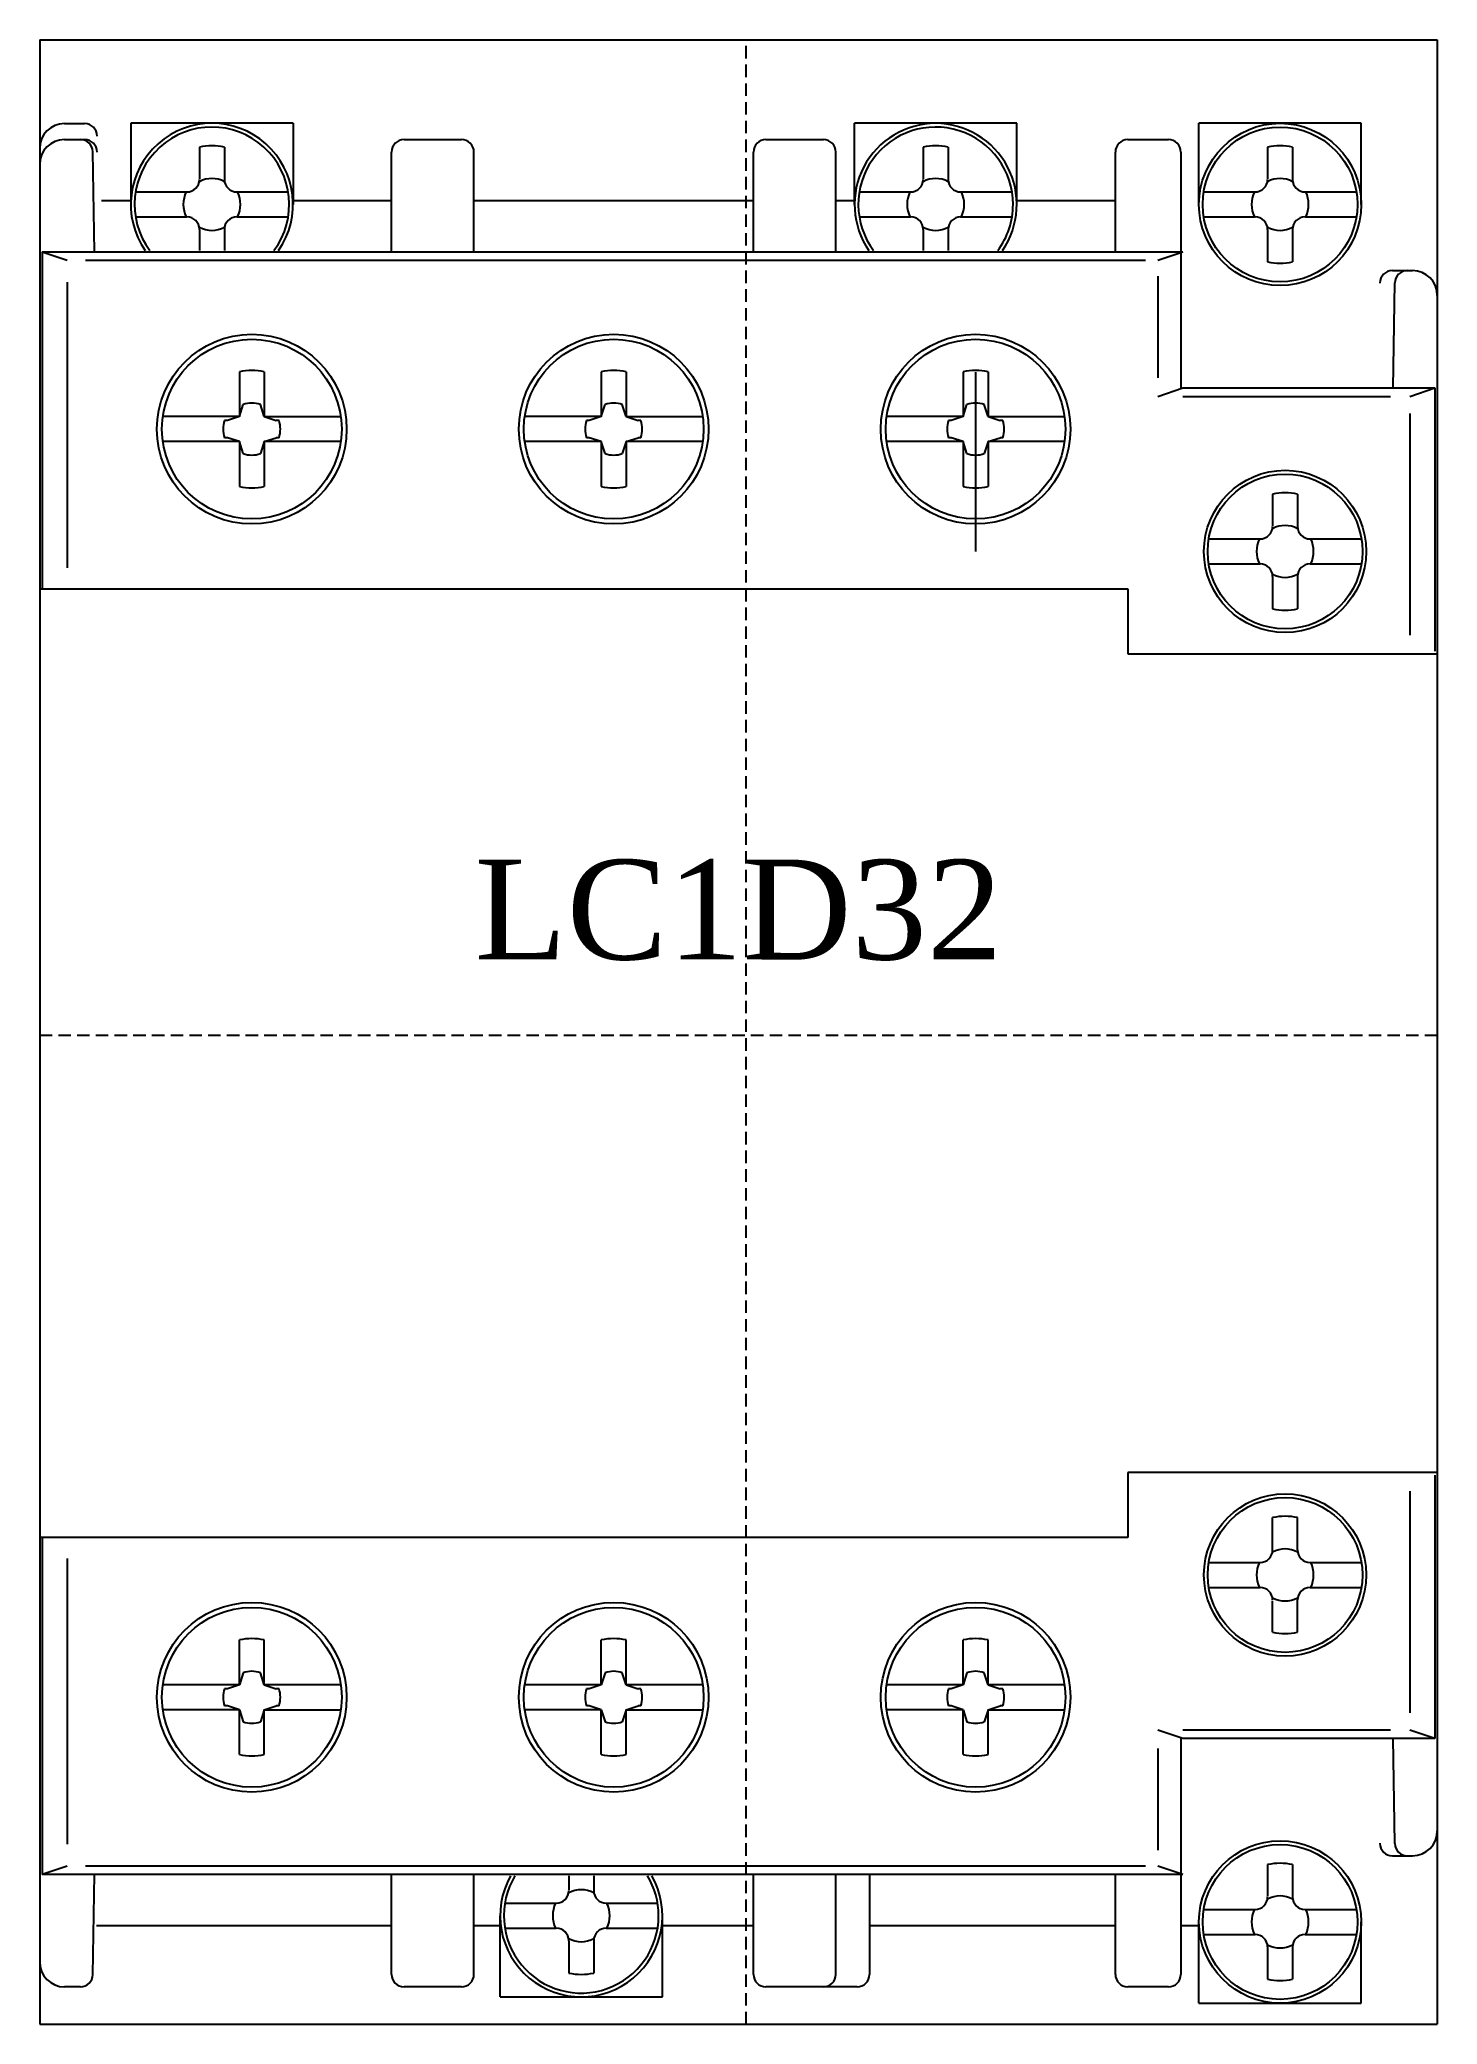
# Model space of a CAD drawing. Extents: x 0 to 56, y 0 to 79.5.
import ezdxf

# ---------------------------------------------------------------- set-up
doc = ezdxf.new("R2010")
doc.units = 0
doc.linetypes.add('DASHED', pattern=[0.75, 0.5, -0.25])
doc.layers.add('-15N-THT. THIẾT BỊ ĐÓNG MỞ', color=40, linetype='CONTINUOUS')
doc.styles.add('- 04.0', font='times.ttf', dxfattribs={"height": 4})

# ---------------------------------------------------------------- blocks, each defined once
blk = doc.blocks.new('06 - N - SC CTT LC1D32')
at = {"layer": '-15N-THT. THIẾT BỊ ĐÓNG MỞ'}
for p, q in [((0, 39.875), (0, -39.625)), ((0, 39.875), (56, 39.875)), ((56, 39.875), (56, -39.625)), ((1, 36.514), (1.8, 36.514)), ((1, 35.875), (1.8, 35.875)), ((3.65, 36.525), (3.65, 33.275)), ((10.15, 36.525), (3.65, 36.525)), ((10.15, 36.525), (10.15, 33.275)), ((14.6, 35.875), (16.9, 35.875)), ((29.1, 35.875), (31.4, 35.875)), ((39.15, 36.525), (32.65, 36.525)), ((32.65, 33.275), (32.65, 36.525)), ((39.15, 33.275), (39.15, 36.525)), ((43.6, 35.875), (45.225, 35.875)), ((46.45, 33.275), (46.45, 36.525)), ((52.95, 36.525), (46.45, 36.525)), ((52.95, 33.275), (52.95, 36.525)), ((2.199, 31.375), (2.129, 35.384)), ((6.4, 35.571), (6.4, 34.305)), ((7.4, 35.571), (7.4, 34.275)), ((14.1, 31.375), (14.1, 35.375)), ((17.4, 31.375), (17.4, 35.375)), ((28.6, 31.375), (28.6, 35.375)), ((31.9, 31.375), (31.9, 35.375)), ((35.4, 35.571), (35.4, 34.305)), ((36.4, 35.571), (36.4, 34.275)), ((43.1, 31.375), (43.1, 35.375)), ((45.725, 35.375), (45.725, 25.925)), ((49.2, 35.571), (49.2, 34.305)), ((50.2, 35.571), (50.2, 34.275)), ((3.65, 33.425), (2.473, 33.425)), ((3.841, 33.775), (5.9, 33.775)), ((7.9, 33.775), (9.96, 33.775)), ((14.1, 33.425), (10.15, 33.425)), ((28.6, 33.425), (17.4, 33.425)), ((32.65, 33.425), (31.9, 33.425)), ((32.841, 33.775), (34.9, 33.775)), ((36.9, 33.775), (38.96, 33.775)), ((43.1, 33.425), (39.15, 33.425)), ((46.64, 33.775), (48.7, 33.775)), ((50.7, 33.775), (52.759, 33.775)), ((3.841, 32.775), (5.901, 32.775)), ((7.9, 32.775), (9.96, 32.775)), ((32.841, 32.775), (34.9, 32.775)), ((36.9, 32.775), (38.96, 32.775)), ((46.64, 32.775), (48.7, 32.775)), ((50.7, 32.775), (52.759, 32.775)), ((6.401, 32.275), (6.401, 31.425)), ((7.4, 32.275), (7.4, 31.425)), ((35.4, 32.275), (35.4, 31.425)), ((36.4, 32.275), (36.4, 31.425)), ((49.2, 32.275), (49.2, 30.979)), ((50.2, 32.275), (50.2, 30.979)), ((0.1, 31.375), (45.8, 31.375)), ((0.1, 31.375), (0.1, 17.875)), ((0.1, 31.375), (1.1, 31.038)), ((1.831, 31.038), (44.312, 31.038)), ((44.8, 31.038), (45.8, 31.375)), ((44.8, 30.399), (44.8, 26.327)), ((54.2, 30.625), (55, 30.625)), ((1.1, 30.161), (1.1, 18.719)), ((54.226, 25.925), (54.299, 30.134)), ((8, 26.571), (8, 24.775)), ((9, 26.571), (9, 24.775)), ((22.5, 26.571), (22.5, 24.775)), ((23.5, 26.571), (23.5, 24.775)), ((37, 26.571), (37, 24.775)), ((37.5, 26.556), (37.5, 19.375)), ((38, 26.571), (38, 24.775)), ((44.8, 25.588), (45.8, 25.925)), ((45.8, 25.925), (55.9, 25.925)), ((45.8, 25.588), (54.123, 25.588)), ((54.9, 25.588), (55.9, 25.925)), ((55.9, 25.925), (55.9, 15.375)), ((8, 24.775), (4.935, 24.775)), ((8, 24.775), (7.519, 24.62)), ((8, 24.775), (8.155, 25.256)), ((9, 24.775), (8.845, 25.256)), ((9, 24.775), (9.482, 24.62)), ((9, 24.775), (12.065, 24.775)), ((22.5, 24.775), (19.435, 24.775)), ((22.5, 24.775), (22.019, 24.62)), ((22.5, 24.775), (22.655, 25.256)), ((23.5, 24.775), (23.345, 25.256)), ((23.5, 24.775), (23.982, 24.62)), ((23.5, 24.775), (26.565, 24.775)), ((37, 24.775), (33.935, 24.775)), ((37, 24.775), (36.519, 24.62)), ((37, 24.775), (37.155, 25.256)), ((38, 24.775), (37.845, 25.256)), ((38, 24.775), (38.482, 24.62)), ((38, 24.775), (41.065, 24.775)), ((54.9, 24.898), (54.9, 16.016)), ((7.519, 24.62), (7.408, 24.62)), ((7.519, 23.93), (7.408, 23.93)), ((8, 23.775), (7.519, 23.93)), ((9, 23.775), (9.482, 23.93)), ((9.592, 24.62), (9.482, 24.62)), ((9.592, 23.93), (9.482, 23.93)), ((22.019, 24.62), (21.908, 24.62)), ((22.019, 23.93), (21.908, 23.93)), ((22.5, 23.775), (22.019, 23.93)), ((23.5, 23.775), (23.982, 23.93)), ((24.092, 24.62), (23.982, 24.62)), ((24.092, 23.93), (23.982, 23.93)), ((36.519, 24.62), (36.408, 24.62)), ((36.519, 23.93), (36.408, 23.93)), ((37, 23.775), (36.519, 23.93)), ((38, 23.775), (38.482, 23.93)), ((38.592, 24.62), (38.482, 24.62)), ((38.592, 23.93), (38.482, 23.93)), ((8, 23.775), (4.935, 23.775)), ((8.155, 23.294), (8, 23.775)), ((8, 23.775), (8, 21.979)), ((9, 23.775), (8.845, 23.294)), ((12.065, 23.775), (9, 23.775)), ((9, 23.775), (9, 21.979)), ((22.5, 23.775), (19.435, 23.775)), ((22.655, 23.294), (22.5, 23.775)), ((22.5, 23.775), (22.5, 21.979)), ((23.5, 23.775), (23.345, 23.294)), ((26.565, 23.775), (23.5, 23.775)), ((23.5, 23.775), (23.5, 21.979)), ((37, 23.775), (33.935, 23.775)), ((37.155, 23.294), (37, 23.775)), ((37, 23.775), (37, 21.979)), ((38, 23.775), (37.845, 23.294)), ((41.065, 23.775), (38, 23.775)), ((38, 23.775), (38, 21.979)), ((49.4, 21.671), (49.4, 20.405)), ((50.4, 21.671), (50.4, 20.375)), ((46.84, 19.875), (48.9, 19.875)), ((50.9, 19.875), (52.959, 19.875)), ((46.84, 18.875), (48.9, 18.875)), ((49.4, 18.375), (49.4, 17.079)), ((50.4, 18.375), (50.4, 17.079)), ((50.9, 18.875), (52.959, 18.875)), ((0, 17.875), (43.6, 17.875)), ((43.6, 17.875), (43.6, 15.275)), ((43.6, 15.275), (56, 15.275)), ((56, -17.525), (43.6, -17.525)), ((43.6, -17.525), (43.6, -20.125)), ((54.9, -18.266), (54.9, -27.148)), ((55.9, -17.625), (55.9, -28.175)), ((49.4, -20.625), (49.4, -19.329)), ((50.4, -20.625), (50.4, -19.329)), ((43.6, -20.125), (0, -20.125)), ((0.1, -20.125), (0.1, -33.625)), ((1.1, -20.969), (1.1, -32.411)), ((46.84, -21.125), (48.9, -21.125)), ((50.9, -21.125), (52.959, -21.125)), ((46.84, -22.125), (48.9, -22.125)), ((50.9, -22.125), (52.959, -22.125)), ((49.4, -23.921), (49.4, -22.655)), ((50.4, -23.921), (50.4, -22.625)), ((8, -26.025), (8, -24.229)), ((9, -26.025), (9, -24.229)), ((22.5, -26.025), (22.5, -24.229)), ((23.5, -26.025), (23.5, -24.229)), ((37, -26.025), (37, -24.229)), ((38, -26.025), (38, -24.229)), ((8, -26.025), (4.935, -26.025)), ((7.519, -26.18), (7.408, -26.18)), ((8, -26.025), (7.519, -26.18)), ((8.155, -25.544), (8, -26.025)), ((9, -26.025), (8.845, -25.544)), ((12.065, -26.025), (9, -26.025)), ((9, -26.025), (9.482, -26.18)), ((9.592, -26.18), (9.482, -26.18)), ((22.5, -26.025), (19.435, -26.025)), ((22.019, -26.18), (21.908, -26.18)), ((22.5, -26.025), (22.019, -26.18)), ((22.655, -25.544), (22.5, -26.025)), ((23.5, -26.025), (23.345, -25.544)), ((26.565, -26.025), (23.5, -26.025)), ((23.5, -26.025), (23.982, -26.18)), ((24.092, -26.18), (23.982, -26.18)), ((37, -26.025), (33.935, -26.025)), ((36.519, -26.18), (36.408, -26.18)), ((37, -26.025), (36.519, -26.18)), ((37.155, -25.544), (37, -26.025)), ((38, -26.025), (37.845, -25.544)), ((41.065, -26.025), (38, -26.025)), ((38, -26.025), (38.482, -26.18)), ((38.592, -26.18), (38.482, -26.18)), ((8, -27.025), (4.935, -27.025)), ((7.519, -26.87), (7.408, -26.87)), ((8, -27.025), (7.519, -26.87)), ((8, -27.025), (8.155, -27.506)), ((8, -28.821), (8, -27.025)), ((9, -27.025), (8.845, -27.506)), ((9, -27.025), (9.482, -26.87)), ((9, -28.821), (9, -27.025)), ((9, -27.025), (12.065, -27.025)), ((9.592, -26.87), (9.482, -26.87)), ((22.5, -27.025), (19.435, -27.025)), ((22.019, -26.87), (21.908, -26.87)), ((22.5, -27.025), (22.019, -26.87)), ((22.5, -27.025), (22.655, -27.506)), ((22.5, -28.821), (22.5, -27.025)), ((23.5, -27.025), (23.345, -27.506)), ((23.5, -27.025), (23.982, -26.87)), ((23.5, -28.821), (23.5, -27.025)), ((23.5, -27.025), (26.565, -27.025)), ((24.092, -26.87), (23.982, -26.87)), ((37, -27.025), (33.935, -27.025)), ((36.519, -26.87), (36.408, -26.87)), ((37, -27.025), (36.519, -26.87)), ((37, -27.025), (37.155, -27.506)), ((37, -28.821), (37, -27.025)), ((38, -27.025), (37.845, -27.506)), ((38, -27.025), (38.482, -26.87)), ((38, -28.821), (38, -27.025)), ((38, -27.025), (41.065, -27.025)), ((38.592, -26.87), (38.482, -26.87)), ((45.8, -28.175), (44.8, -27.838)), ((44.8, -28.577), (44.8, -32.649)), ((45.725, -28.175), (45.725, -37.625)), ((54.123, -27.838), (45.8, -27.838)), ((55.9, -28.175), (45.8, -28.175)), ((54.299, -32.384), (54.226, -28.175)), ((55.9, -28.175), (54.9, -27.838)), ((1.1, -33.288), (0.1, -33.625)), ((44.312, -33.288), (1.831, -33.288)), ((45.8, -33.625), (44.8, -33.288)), ((49.2, -33.229), (49.2, -34.495)), ((50.2, -33.229), (50.2, -34.525)), ((54.2, -32.875), (55, -32.875)), ((45.8, -33.625), (0.1, -33.625)), ((2.129, -37.634), (2.199, -33.625)), ((14.1, -37.625), (14.1, -33.625)), ((17.4, -37.625), (17.4, -33.625)), ((21.2, -33.675), (21.2, -34.245)), ((22.2, -33.675), (22.2, -34.275)), ((28.6, -37.625), (28.6, -33.625)), ((31.9, -37.625), (31.9, -33.625)), ((33.25, -33.625), (33.25, -37.625)), ((43.1, -37.625), (43.1, -33.625)), ((18.641, -34.775), (20.7, -34.775)), ((22.7, -34.775), (24.76, -34.775)), ((14.1, -35.675), (2.273, -35.675)), ((18.45, -35.675), (17.4, -35.675)), ((18.45, -38.525), (18.45, -35.275)), ((18.641, -35.775), (20.701, -35.775)), ((22.7, -35.775), (24.76, -35.775)), ((24.95, -38.525), (24.95, -35.275)), ((28.6, -35.675), (24.95, -35.675)), ((43.1, -35.675), (33.25, -35.675)), ((46.45, -35.675), (45.691, -35.675)), ((46.45, -38.775), (46.45, -35.525)), ((46.641, -35.025), (48.7, -35.025)), ((50.7, -35.025), (52.759, -35.025)), ((52.95, -38.775), (52.95, -35.525)), ((21.201, -36.275), (21.201, -37.571)), ((22.2, -36.275), (22.2, -37.571)), ((46.641, -36.025), (48.7, -36.025)), ((49.2, -36.525), (49.2, -37.821)), ((50.2, -36.525), (50.2, -37.821)), ((50.7, -36.025), (52.759, -36.025)), ((1.629, -38.125), (1, -38.125)), ((16.9, -38.125), (14.6, -38.125)), ((32.75, -38.125), (29.1, -38.125)), ((45.225, -38.125), (43.6, -38.125)), ((18.45, -38.525), (24.95, -38.525)), ((46.45, -38.775), (52.95, -38.775)), ((0, -39.625), (56, -39.625))]:
    blk.add_line(p, q, dxfattribs=at)
at = {"layer": '-15N-THT. THIẾT BỊ ĐÓNG MỞ', "color": 6, "linetype": 'DASHED'}
for p, q in [((28.3, 39.625), (28.3, -39.625)), ((0, 0), (56, 0))]:
    blk.add_line(p, q, dxfattribs=at)
at = {"layer": '-15N-THT. THIẾT BỊ ĐÓNG MỞ'}
for centre, radius in [((49.7, 33.275), 3.25), ((49.7, 33.275), 3.1), ((8.5, 24.275), 3.8), ((8.5, 24.275), 3.6), ((23, 24.275), 3.8), ((23, 24.275), 3.6), ((37.5, 24.275), 3.8), ((37.5, 24.275), 3.6), ((49.9, 19.375), 3.25), ((49.9, 19.375), 3.1), ((49.9, -21.625), 3.25), ((49.9, -21.625), 3.1), ((8.5, -26.525), 3.8), ((8.5, -26.525), 3.6), ((23, -26.525), 3.8), ((23, -26.525), 3.6), ((37.5, -26.525), 3.8), ((37.5, -26.525), 3.6), ((49.7, -35.525), 3.25), ((49.7, -35.525), 3.1)]:
    blk.add_circle(centre, radius, dxfattribs=at)
for centre, radius, start, end in [((1, 35.514), 1, 89.99998, 179.99996), ((1, 34.875), 1, 89.99998, 179.99996), ((1.629, 35.375), 0.5, 1.00003, 89.99971), ((1.8, 36.014), 0.5, 0, 89.99998), ((1.8, 35.375), 0.5, 0, 89.99998), ((6.9, 33.275), 3.25, 325.30309, 214.69698), ((6.9, 33.275), 3.1, 323.36162, 216.63834), ((14.6, 35.375), 0.5, 89.99998, 179.99996), ((16.9, 35.375), 0.5, 0.00004, 89.99998), ((29.1, 35.375), 0.5, 89.99998, 179.99996), ((31.4, 35.375), 0.5, 0.00004, 89.99998), ((35.9, 33.275), 3.25, 89.99998, 214.69667), ((35.9, 33.275), 3.1, 0.00007, 216.63819), ((35.9, 33.275), 3.25, 325.30336, 89.99994), ((43.6, 35.375), 0.5, 89.99998, 179.99996), ((45.225, 35.375), 0.5, 0.00004, 89.99998), ((6.9, 33.275), 2.35, 77.71548, 102.28443), ((35.9, 33.275), 2.35, 77.71548, 102.28443), ((49.7, 33.275), 2.35, 77.71551, 102.28452), ((5.9, 34.275), 0.5, 270.00014, 0.00001), ((6.9, 33.275), 1.04, 61.2857, 118.73716), ((7.9, 34.275), 0.5, 180.00042, 270.00003), ((34.9, 34.275), 0.5, 270.00014, 0.00001), ((35.9, 33.275), 1.04, 61.2857, 118.73716), ((36.9, 34.275), 0.5, 180.00042, 270.00003), ((48.7, 34.275), 0.5, 270.00003, 359.99998), ((49.7, 33.275), 1.04, 61.28573, 118.73721), ((50.7, 34.275), 0.5, 180.00037, 269.99997), ((6.9, 33.275), 1.145, 154.10448, 205.88917), ((6.9, 33.275), 1.145, 334.11081, 25.89544), ((35.9, 33.275), 1.145, 154.10448, 205.88917), ((35.9, 33.275), 1.145, 334.11081, 25.89544), ((49.7, 33.275), 1.145, 154.10455, 205.88924), ((49.7, 33.275), 1.145, 334.11077, 25.89546), ((5.9, 32.275), 0.5, 0.00122, 89.99993), ((7.9, 32.275), 0.5, 89.99998, 180.00073), ((34.9, 32.275), 0.5, 0.00122, 89.99993), ((36.9, 32.275), 0.5, 89.99998, 180.00073), ((35.9, 33.275), 3.1, 323.36178, 359.99995), ((48.7, 32.275), 0.5, 0.00123, 89.99999), ((50.7, 32.275), 0.5, 90.00001, 180.00081), ((6.9, 33.275), 1.04, 241.27427, 298.72075), ((35.9, 33.275), 1.04, 241.27427, 298.72075), ((49.7, 33.275), 1.04, 241.27421, 298.72069), ((49.7, 33.275), 2.35, 257.71672, 282.28573), ((54.2, 30.125), 0.5, 89.99998, 179.99996), ((54.799, 30.125), 0.5, 90.00015, 178.99997), ((55, 29.625), 1, 0.00004, 89.99998), ((8.5, 24.275), 2.35, 77.71551, 102.28441), ((23, 24.275), 2.35, 77.71551, 102.28441), ((37.5, 24.275), 2.35, 77.71551, 102.28441), ((8.5, 24.275), 1.04, 70.64577, 109.38294), ((23, 24.275), 1.04, 70.64577, 109.38294), ((37.5, 24.275), 1.04, 70.64577, 109.38294), ((8.5, 24.275), 1.145, 162.46361, 197.53625), ((8.5, 24.275), 1.145, 342.46382, 17.5364), ((23, 24.275), 1.145, 162.46361, 197.53625), ((23, 24.275), 1.145, 342.46382, 17.5364), ((37.5, 24.275), 1.145, 162.46361, 197.53625), ((37.5, 24.275), 1.145, 342.46382, 17.5364), ((8.5, 24.275), 1.04, 250.61698, 289.35416), ((23, 24.275), 1.04, 250.61698, 289.35416), ((37.5, 24.275), 1.04, 250.61698, 289.35416), ((8.5, 24.275), 2.35, 257.71546, 282.28447), ((23, 24.275), 2.35, 257.71546, 282.28447), ((37.5, 24.275), 2.35, 257.71546, 282.28447), ((49.9, 19.375), 2.35, 77.71551, 102.28452), ((49.9, 19.375), 1.145, 154.10455, 205.88924), ((48.9, 20.375), 0.5, 270.00003, 359.99998), ((49.9, 19.375), 1.04, 61.28573, 118.73721), ((50.9, 20.375), 0.5, 180.00037, 269.99997), ((49.9, 19.375), 1.145, 334.11077, 25.89546), ((48.9, 18.375), 0.5, 0.00123, 89.99999), ((49.9, 19.375), 1.04, 241.27421, 298.72069), ((50.9, 18.375), 0.5, 90.00001, 180.00081), ((49.9, 19.375), 2.35, 257.71672, 282.28573), ((49.9, -21.625), 2.35, 77.71428, 102.28329), ((48.9, -20.625), 0.5, 270.00002, 359.99877), ((49.9, -21.625), 1.04, 61.27931, 118.72579), ((50.9, -20.625), 0.5, 179.9992, 269.99999), ((49.9, -21.625), 1.145, 154.11076, 205.89545), ((49.9, -21.625), 1.145, 334.10454, 25.88923), ((48.9, -22.625), 0.5, 0.00003, 89.99997), ((50.9, -22.625), 0.5, 90.00004, 179.99964), ((49.9, -21.625), 1.04, 241.26279, 298.71427), ((8.5, -26.525), 2.35, 77.71553, 102.28454), ((23, -26.525), 2.35, 77.71553, 102.28454), ((37.5, -26.525), 2.35, 77.71553, 102.28454), ((49.9, -21.625), 2.35, 257.71549, 282.2845), ((8.5, -26.525), 1.145, 162.46375, 197.53639), ((8.5, -26.525), 1.04, 70.64585, 109.38302), ((8.5, -26.525), 1.145, 342.4636, 17.53618), ((23, -26.525), 1.145, 162.46375, 197.53639), ((23, -26.525), 1.04, 70.64585, 109.38302), ((23, -26.525), 1.145, 342.4636, 17.53618), ((37.5, -26.525), 1.145, 162.46375, 197.53639), ((37.5, -26.525), 1.04, 70.64585, 109.38302), ((37.5, -26.525), 1.145, 342.4636, 17.53618), ((8.5, -26.525), 1.04, 250.61706, 289.35423), ((23, -26.525), 1.04, 250.61706, 289.35423), ((37.5, -26.525), 1.04, 250.61706, 289.35423), ((8.5, -26.525), 2.35, 257.7156, 282.2845), ((23, -26.525), 2.35, 257.7156, 282.2845), ((37.5, -26.525), 2.35, 257.7156, 282.2845), ((54.2, -32.375), 0.5, 179.99996, 269.99995), ((54.799, -32.375), 0.5, 181.00003, 269.99986), ((55, -31.875), 1, 270.00003, 359.99995), ((49.7, -35.525), 2.35, 77.71551, 102.28452), ((21.7, -35.275), 3.25, 150.50715, 29.49274), ((21.7, -35.275), 3.1, 148.92452, 359.99993), ((21.7, -35.275), 3.1, 0.00007, 31.07546), ((21.7, -35.275), 1.145, 154.10448, 205.88917), ((20.7, -34.275), 0.5, 270.00014, 0.00001), ((21.7, -35.275), 1.04, 61.2857, 118.73716), ((22.7, -34.275), 0.5, 180.00042, 270.00003), ((21.7, -35.275), 1.145, 334.11081, 25.89544), ((48.7, -34.525), 0.5, 270.00003, 359.99998), ((49.7, -35.525), 1.04, 61.28573, 118.73721), ((50.7, -34.525), 0.5, 180.00037, 269.99997), ((20.7, -36.275), 0.5, 0.00122, 89.99993), ((22.7, -36.275), 0.5, 89.99998, 180.00073), ((49.7, -35.525), 1.145, 154.10455, 205.88924), ((49.7, -35.525), 1.145, 334.11077, 25.89546), ((21.7, -35.275), 1.04, 241.27427, 298.72075), ((48.7, -36.525), 0.5, 0.00123, 89.99999), ((49.7, -35.525), 1.04, 241.27421, 298.72069), ((50.7, -36.525), 0.5, 90.00001, 180.00081), ((1, -37.125), 1, 180.00009, 270.00008), ((1.629, -37.625), 0.5, 270.00036, 358.99996), ((14.6, -37.625), 0.5, 179.99996, 269.99995), ((16.9, -37.625), 0.5, 270.00003, 359.99995), ((21.7, -35.275), 2.35, 257.71678, 282.28579), ((29.1, -37.625), 0.5, 179.99996, 269.99995), ((31.4, -37.625), 0.5, 270.00003, 359.99995), ((32.75, -37.625), 0.5, 270.00003, 0.00001), ((43.6, -37.625), 0.5, 179.99996, 269.99995), ((45.225, -37.625), 0.5, 270.00008, 359.99995), ((49.7, -35.525), 2.35, 257.71672, 282.28573)]:
    blk.add_arc(centre, radius, start, end, dxfattribs=at)
at = {"layer": '-15N-THT. THIẾT BỊ ĐÓNG MỞ', "color": 3, "insert": (28, 5), "char_height": 4, "width": 17.1825, "attachment_point": 5, "style": '- 04.0'}
blk.add_mtext('LC1D32', dxfattribs=at)

msp = doc.modelspace()

# ---------------------------------------------------------------- block references
msp.add_blockref('06 - N - SC CTT LC1D32', (0, 39.625))

doc.saveas('drawing.dxf')
